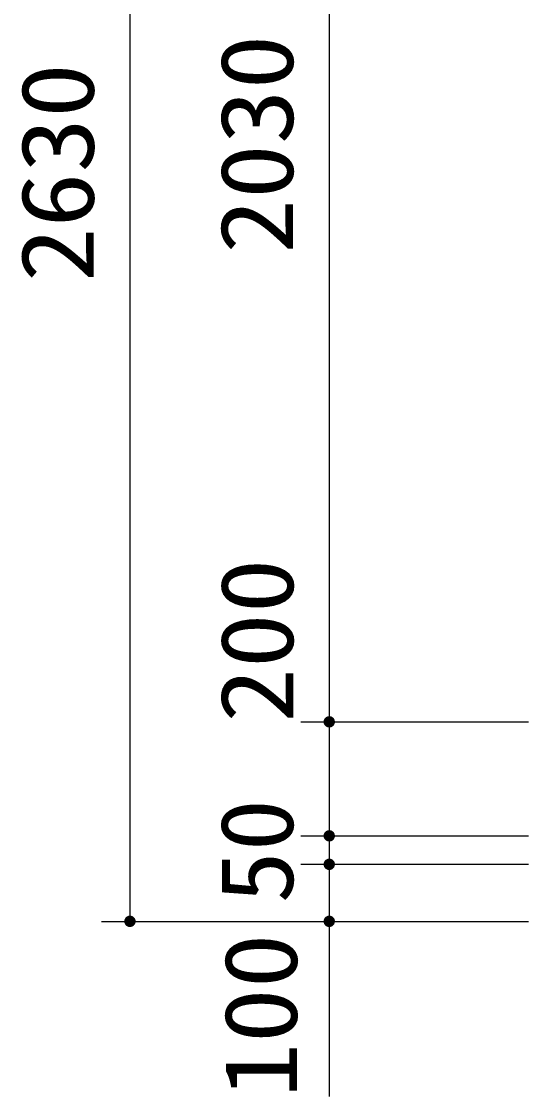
# Model space of a CAD drawing. Units: millimetres, scale not verified. Extents: x -14850 to 14850, y -10500 to 10500.
# Drawn here: x -11965 to -11074, y -6788 to -4902 of the extents above; entities that cross this region are included whole.
import ezdxf
from ezdxf.enums import TextEntityAlignment as Align

# ---------------------------------------------------------------- set-up
doc = ezdxf.new("R2010")
doc.units = ezdxf.units.MM
doc.header["$LTSCALE"] = 50
doc.layers.add('0-5_製作', color=5, linetype='Continuous', lineweight=25)
doc.styles.add('ＭＳ ゴシック', font='')
doc.styles.get('ＭＳ ゴシック').set_extended_font_data('MS Gothic')

msp = doc.modelspace()

# ---------------------------------------------------------------- linework, layer by layer
at = {"layer": '0-5_製作', "color": 2}
for p, q in [((-11774.04, -3850.42), (-11774.04, -6480.42)), ((-11424.04, -4100.42), (-11424.04, -6130.42)), ((-11474.04, -6130.42), (-11074.04, -6130.42)), ((-11424.04, -6130.42), (-11424.04, -6330.42)), ((-11474.04, -6330.42), (-11074.04, -6330.42)), ((-11424.04, -6330.42), (-11424.04, -6380.42)), ((-11474.04, -6380.42), (-11074.04, -6380.42)), ((-11424.04, -6380.42), (-11424.04, -6480.42)), ((-11824.04, -6480.42), (-11424.04, -6480.42)), ((-11474.04, -6480.42), (-11074.04, -6480.42)), ((-11424.04, -6480.42), (-11424.04, -6787.72))]:
    msp.add_line(p, q, dxfattribs=at)
at = {"layer": '0-5_製作'}
for points in [[(-11433.86, -6128.55), (-11424.04, -6130.42), (-11434.02, -6129.8)], [(-11433.55, -6127.33), (-11424.04, -6130.42), (-11433.86, -6128.55)], [(-11433.09, -6126.17), (-11424.04, -6130.42), (-11433.55, -6127.33)], [(-11432.49, -6125.06), (-11424.04, -6130.42), (-11433.09, -6126.17)], [(-11431.75, -6124.05), (-11424.04, -6130.42), (-11432.49, -6125.06)], [(-11430.89, -6123.13), (-11424.04, -6130.42), (-11431.75, -6124.05)], [(-11429.92, -6122.33), (-11424.04, -6130.42), (-11430.89, -6123.13)], [(-11428.86, -6121.66), (-11424.04, -6130.42), (-11429.92, -6122.33)], [(-11427.72, -6121.13), (-11424.04, -6130.42), (-11428.86, -6121.66)], [(-11427.72, -6121.13), (-11424.04, -6120.42), (-11424.04, -6130.42)], [(-11426.53, -6120.74), (-11424.04, -6120.42), (-11427.72, -6121.13)], [(-11425.3, -6120.5), (-11424.04, -6120.42), (-11426.53, -6120.74)], [(-11424.04, -6120.42), (-11414.04, -6130.42), (-11424.04, -6130.42)], [(-11423.41, -6120.44), (-11414.04, -6130.42), (-11424.04, -6120.42)], [(-11422.17, -6120.6), (-11414.04, -6130.42), (-11423.41, -6120.44)], [(-11420.95, -6120.91), (-11414.04, -6130.42), (-11422.17, -6120.6)], [(-11419.78, -6121.37), (-11414.04, -6130.42), (-11420.95, -6120.91)], [(-11418.68, -6121.98), (-11414.04, -6130.42), (-11419.78, -6121.37)], [(-11417.67, -6122.72), (-11414.04, -6130.42), (-11418.68, -6121.98)], [(-11417.67, -6122.72), (-11414.12, -6129.17), (-11414.04, -6130.42)], [(-11416.75, -6123.58), (-11414.12, -6129.17), (-11417.67, -6122.72)], [(-11416.75, -6123.58), (-11414.36, -6127.94), (-11414.12, -6129.17)], [(-11415.95, -6124.55), (-11414.36, -6127.94), (-11416.75, -6123.58)], [(-11415.95, -6124.55), (-11414.74, -6126.74), (-11414.36, -6127.94)], [(-11415.28, -6125.61), (-11414.74, -6126.74), (-11415.95, -6124.55)], [(-11434.02, -6129.8), (-11424.04, -6130.42), (-11434.04, -6130.42)], [(-11434.04, -6130.42), (-11430.42, -6138.13), (-11433.96, -6131.68)], [(-11434.04, -6130.42), (-11429.4, -6138.87), (-11430.42, -6138.13)], [(-11424.04, -6130.42), (-11429.4, -6138.87), (-11434.04, -6130.42)], [(-11433.96, -6131.68), (-11431.33, -6137.27), (-11433.73, -6132.91)], [(-11433.96, -6131.68), (-11430.42, -6138.13), (-11431.33, -6137.27)], [(-11433.73, -6132.91), (-11432.13, -6136.3), (-11433.34, -6134.1)], [(-11433.73, -6132.91), (-11431.33, -6137.27), (-11432.13, -6136.3)], [(-11433.34, -6134.1), (-11432.13, -6136.3), (-11432.8, -6135.24)], [(-11424.04, -6130.42), (-11428.3, -6139.47), (-11429.4, -6138.87)], [(-11424.04, -6130.42), (-11427.13, -6139.93), (-11428.3, -6139.47)], [(-11424.04, -6130.42), (-11425.92, -6140.25), (-11427.13, -6139.93)], [(-11424.04, -6130.42), (-11424.67, -6140.4), (-11425.92, -6140.25)], [(-11424.04, -6130.42), (-11424.04, -6140.42), (-11424.67, -6140.4)], [(-11424.04, -6130.42), (-11422.79, -6140.34), (-11424.04, -6140.42)], [(-11424.04, -6130.42), (-11421.55, -6140.11), (-11422.79, -6140.34)], [(-11424.04, -6130.42), (-11420.36, -6139.72), (-11421.55, -6140.11)], [(-11424.04, -6130.42), (-11419.22, -6139.19), (-11420.36, -6139.72)], [(-11414.04, -6130.42), (-11419.22, -6139.19), (-11424.04, -6130.42)], [(-11414.04, -6130.42), (-11418.16, -6138.51), (-11419.22, -6139.19)], [(-11414.04, -6130.42), (-11417.2, -6137.71), (-11418.16, -6138.51)], [(-11414.04, -6130.42), (-11416.34, -6136.8), (-11417.2, -6137.71)], [(-11414.04, -6130.42), (-11415.6, -6135.78), (-11416.34, -6136.8)], [(-11414.04, -6130.42), (-11414.99, -6134.68), (-11415.6, -6135.78)], [(-11414.04, -6130.42), (-11414.53, -6133.51), (-11414.99, -6134.68)], [(-11414.04, -6130.42), (-11414.22, -6132.3), (-11414.53, -6133.51)], [(-11414.04, -6130.42), (-11414.06, -6131.05), (-11414.22, -6132.3)], [(-11434.02, -6329.79), (-11424.04, -6330.42), (-11434.04, -6330.42)], [(-11434.04, -6330.42), (-11429.4, -6338.87), (-11433.96, -6331.68)], [(-11434.04, -6330.42), (-11428.3, -6339.47), (-11429.4, -6338.87)], [(-11424.04, -6330.42), (-11428.3, -6339.47), (-11434.04, -6330.42)], [(-11433.86, -6328.55), (-11424.04, -6330.42), (-11434.02, -6329.79)], [(-11433.96, -6331.68), (-11430.42, -6338.13), (-11433.73, -6332.91)], [(-11433.96, -6331.68), (-11429.4, -6338.87), (-11430.42, -6338.13)], [(-11433.55, -6327.33), (-11424.04, -6330.42), (-11433.86, -6328.55)], [(-11433.73, -6332.91), (-11431.33, -6337.27), (-11433.34, -6334.1)], [(-11433.73, -6332.91), (-11430.42, -6338.13), (-11431.33, -6337.27)], [(-11433.09, -6326.16), (-11424.04, -6330.42), (-11433.55, -6327.33)], [(-11433.34, -6334.1), (-11432.13, -6336.3), (-11432.8, -6335.24)], [(-11433.34, -6334.1), (-11431.33, -6337.27), (-11432.13, -6336.3)], [(-11432.49, -6325.06), (-11424.04, -6330.42), (-11433.09, -6326.16)], [(-11431.75, -6324.05), (-11424.04, -6330.42), (-11432.49, -6325.06)], [(-11430.89, -6323.13), (-11424.04, -6330.42), (-11431.75, -6324.05)], [(-11429.92, -6322.33), (-11424.04, -6330.42), (-11430.89, -6323.13)], [(-11428.86, -6321.66), (-11424.04, -6330.42), (-11429.92, -6322.33)], [(-11428.86, -6321.66), (-11424.04, -6320.42), (-11424.04, -6330.42)], [(-11427.72, -6321.12), (-11424.04, -6320.42), (-11428.86, -6321.66)], [(-11424.04, -6330.42), (-11427.13, -6339.93), (-11428.3, -6339.47)], [(-11426.53, -6320.74), (-11424.04, -6320.42), (-11427.72, -6321.12)], [(-11424.04, -6330.42), (-11425.92, -6340.25), (-11427.13, -6339.93)], [(-11425.3, -6320.5), (-11424.04, -6320.42), (-11426.53, -6320.74)], [(-11424.04, -6330.42), (-11424.67, -6340.4), (-11425.92, -6340.25)], [(-11424.04, -6330.42), (-11424.04, -6340.42), (-11424.67, -6340.4)], [(-11424.04, -6320.42), (-11414.04, -6330.42), (-11424.04, -6330.42)], [(-11423.41, -6320.44), (-11414.04, -6330.42), (-11424.04, -6320.42)], [(-11424.04, -6330.42), (-11422.79, -6340.34), (-11424.04, -6340.42)], [(-11424.04, -6330.42), (-11421.55, -6340.11), (-11422.79, -6340.34)], [(-11424.04, -6330.42), (-11420.36, -6339.72), (-11421.55, -6340.11)], [(-11424.04, -6330.42), (-11419.22, -6339.19), (-11420.36, -6339.72)], [(-11424.04, -6330.42), (-11418.16, -6338.51), (-11419.22, -6339.19)], [(-11414.04, -6330.42), (-11418.16, -6338.51), (-11424.04, -6330.42)], [(-11422.17, -6320.6), (-11414.04, -6330.42), (-11423.41, -6320.44)], [(-11420.95, -6320.91), (-11414.04, -6330.42), (-11422.17, -6320.6)], [(-11419.78, -6321.37), (-11414.04, -6330.42), (-11420.95, -6320.91)], [(-11418.68, -6321.98), (-11414.04, -6330.42), (-11419.78, -6321.37)], [(-11418.68, -6321.98), (-11414.12, -6329.17), (-11414.04, -6330.42)], [(-11417.67, -6322.72), (-11414.12, -6329.17), (-11418.68, -6321.98)], [(-11414.04, -6330.42), (-11417.2, -6337.71), (-11418.16, -6338.51)], [(-11417.67, -6322.72), (-11414.36, -6327.94), (-11414.12, -6329.17)], [(-11416.75, -6323.58), (-11414.36, -6327.94), (-11417.67, -6322.72)], [(-11414.04, -6330.42), (-11416.34, -6336.8), (-11417.2, -6337.71)], [(-11416.75, -6323.58), (-11414.74, -6326.74), (-11414.36, -6327.94)], [(-11415.95, -6324.54), (-11414.74, -6326.74), (-11416.75, -6323.58)], [(-11414.04, -6330.42), (-11415.6, -6335.78), (-11416.34, -6336.8)], [(-11415.95, -6324.54), (-11415.28, -6325.61), (-11414.74, -6326.74)], [(-11414.04, -6330.42), (-11414.99, -6334.68), (-11415.6, -6335.78)], [(-11414.04, -6330.42), (-11414.53, -6333.51), (-11414.99, -6334.68)], [(-11414.04, -6330.42), (-11414.22, -6332.3), (-11414.53, -6333.51)], [(-11414.04, -6330.42), (-11414.06, -6331.05), (-11414.22, -6332.3)], [(-11431.75, -6374.05), (-11424.04, -6380.42), (-11432.49, -6375.06)], [(-11430.89, -6373.13), (-11424.04, -6380.42), (-11431.75, -6374.05)], [(-11429.92, -6372.33), (-11424.04, -6380.42), (-11430.89, -6373.13)], [(-11428.86, -6371.66), (-11424.04, -6380.42), (-11429.92, -6372.33)], [(-11428.86, -6371.66), (-11424.04, -6370.42), (-11424.04, -6380.42)], [(-11427.72, -6371.13), (-11424.04, -6370.42), (-11428.86, -6371.66)], [(-11426.53, -6370.74), (-11424.04, -6370.42), (-11427.72, -6371.13)], [(-11425.3, -6370.5), (-11424.04, -6370.42), (-11426.53, -6370.74)], [(-11424.04, -6370.42), (-11414.04, -6380.42), (-11424.04, -6380.42)], [(-11423.41, -6370.44), (-11414.04, -6380.42), (-11424.04, -6370.42)], [(-11422.17, -6370.6), (-11414.04, -6380.42), (-11423.41, -6370.44)], [(-11420.95, -6370.91), (-11414.04, -6380.42), (-11422.17, -6370.6)], [(-11419.78, -6371.37), (-11414.04, -6380.42), (-11420.95, -6370.91)], [(-11418.68, -6371.98), (-11414.04, -6380.42), (-11419.78, -6371.37)], [(-11418.68, -6371.98), (-11414.12, -6379.17), (-11414.04, -6380.42)], [(-11417.67, -6372.72), (-11414.12, -6379.17), (-11418.68, -6371.98)], [(-11417.67, -6372.72), (-11414.36, -6377.94), (-11414.12, -6379.17)], [(-11416.75, -6373.58), (-11414.36, -6377.94), (-11417.67, -6372.72)], [(-11416.75, -6373.58), (-11414.74, -6376.74), (-11414.36, -6377.94)], [(-11415.95, -6374.54), (-11414.74, -6376.74), (-11416.75, -6373.58)], [(-11434.02, -6379.79), (-11424.04, -6380.42), (-11434.04, -6380.42)], [(-11434.04, -6380.42), (-11429.4, -6388.87), (-11433.96, -6381.68)], [(-11434.04, -6380.42), (-11428.3, -6389.47), (-11429.4, -6388.87)], [(-11424.04, -6380.42), (-11428.3, -6389.47), (-11434.04, -6380.42)], [(-11433.86, -6378.55), (-11424.04, -6380.42), (-11434.02, -6379.79)], [(-11433.96, -6381.68), (-11430.42, -6388.13), (-11433.73, -6382.91)], [(-11433.96, -6381.68), (-11429.4, -6388.87), (-11430.42, -6388.13)], [(-11433.55, -6377.33), (-11424.04, -6380.42), (-11433.86, -6378.55)], [(-11433.73, -6382.91), (-11431.33, -6387.27), (-11433.34, -6384.1)], [(-11433.73, -6382.91), (-11430.42, -6388.13), (-11431.33, -6387.27)], [(-11433.09, -6376.17), (-11424.04, -6380.42), (-11433.55, -6377.33)], [(-11433.34, -6384.1), (-11432.13, -6386.3), (-11432.8, -6385.24)], [(-11433.34, -6384.1), (-11431.33, -6387.27), (-11432.13, -6386.3)], [(-11432.49, -6375.06), (-11424.04, -6380.42), (-11433.09, -6376.17)], [(-11424.04, -6380.42), (-11427.13, -6389.93), (-11428.3, -6389.47)], [(-11424.04, -6380.42), (-11425.92, -6390.25), (-11427.13, -6389.93)], [(-11424.04, -6380.42), (-11424.67, -6390.4), (-11425.92, -6390.25)], [(-11424.04, -6380.42), (-11424.04, -6390.42), (-11424.67, -6390.4)], [(-11424.04, -6380.42), (-11422.79, -6390.34), (-11424.04, -6390.42)], [(-11424.04, -6380.42), (-11421.55, -6390.11), (-11422.79, -6390.34)], [(-11424.04, -6380.42), (-11420.36, -6389.72), (-11421.55, -6390.11)], [(-11424.04, -6380.42), (-11419.22, -6389.19), (-11420.36, -6389.72)], [(-11424.04, -6380.42), (-11418.16, -6388.51), (-11419.22, -6389.19)], [(-11414.04, -6380.42), (-11418.16, -6388.51), (-11424.04, -6380.42)], [(-11414.04, -6380.42), (-11417.2, -6387.71), (-11418.16, -6388.51)], [(-11414.04, -6380.42), (-11416.34, -6386.8), (-11417.2, -6387.71)], [(-11414.04, -6380.42), (-11415.6, -6385.78), (-11416.34, -6386.8)], [(-11415.95, -6374.54), (-11415.28, -6375.61), (-11414.74, -6376.74)], [(-11414.04, -6380.42), (-11414.99, -6384.68), (-11415.6, -6385.78)], [(-11414.04, -6380.42), (-11414.53, -6383.51), (-11414.99, -6384.68)], [(-11414.04, -6380.42), (-11414.22, -6382.3), (-11414.53, -6383.51)], [(-11414.04, -6380.42), (-11414.06, -6381.05), (-11414.22, -6382.3)], [(-11784.02, -6479.8), (-11774.04, -6480.42), (-11784.04, -6480.42)], [(-11784.04, -6480.42), (-11779.4, -6488.87), (-11783.96, -6481.68)], [(-11784.04, -6480.42), (-11778.3, -6489.47), (-11779.4, -6488.87)], [(-11774.04, -6480.42), (-11778.3, -6489.47), (-11784.04, -6480.42)], [(-11783.86, -6478.55), (-11774.04, -6480.42), (-11784.02, -6479.8)], [(-11783.96, -6481.68), (-11780.42, -6488.13), (-11783.73, -6482.91)], [(-11783.96, -6481.68), (-11779.4, -6488.87), (-11780.42, -6488.13)], [(-11783.55, -6477.33), (-11774.04, -6480.42), (-11783.86, -6478.55)], [(-11783.73, -6482.91), (-11781.33, -6487.27), (-11783.34, -6484.1)], [(-11783.73, -6482.91), (-11780.42, -6488.13), (-11781.33, -6487.27)], [(-11783.09, -6476.17), (-11774.04, -6480.42), (-11783.55, -6477.33)], [(-11783.34, -6484.1), (-11782.13, -6486.3), (-11782.8, -6485.24)], [(-11783.34, -6484.1), (-11781.33, -6487.27), (-11782.13, -6486.3)], [(-11782.49, -6475.06), (-11774.04, -6480.42), (-11783.09, -6476.17)], [(-11781.75, -6474.05), (-11774.04, -6480.42), (-11782.49, -6475.06)], [(-11780.89, -6473.13), (-11774.04, -6480.42), (-11781.75, -6474.05)], [(-11779.92, -6472.33), (-11774.04, -6480.42), (-11780.89, -6473.13)], [(-11778.86, -6471.66), (-11774.04, -6480.42), (-11779.92, -6472.33)], [(-11778.86, -6471.66), (-11774.04, -6470.42), (-11774.04, -6480.42)], [(-11777.72, -6471.13), (-11774.04, -6470.42), (-11778.86, -6471.66)], [(-11774.04, -6480.42), (-11777.13, -6489.93), (-11778.3, -6489.47)], [(-11776.53, -6470.74), (-11774.04, -6470.42), (-11777.72, -6471.13)], [(-11774.04, -6480.42), (-11775.92, -6490.25), (-11777.13, -6489.93)], [(-11775.3, -6470.5), (-11774.04, -6470.42), (-11776.53, -6470.74)], [(-11774.04, -6480.42), (-11774.67, -6490.4), (-11775.92, -6490.25)], [(-11774.04, -6480.42), (-11774.04, -6490.42), (-11774.67, -6490.4)], [(-11774.04, -6470.42), (-11764.04, -6480.42), (-11774.04, -6480.42)], [(-11773.41, -6470.44), (-11764.04, -6480.42), (-11774.04, -6470.42)], [(-11774.04, -6480.42), (-11772.79, -6490.34), (-11774.04, -6490.42)], [(-11774.04, -6480.42), (-11771.55, -6490.11), (-11772.79, -6490.34)], [(-11774.04, -6480.42), (-11770.36, -6489.72), (-11771.55, -6490.11)], [(-11774.04, -6480.42), (-11769.22, -6489.19), (-11770.36, -6489.72)], [(-11774.04, -6480.42), (-11768.16, -6488.51), (-11769.22, -6489.19)], [(-11764.04, -6480.42), (-11768.16, -6488.51), (-11774.04, -6480.42)], [(-11772.17, -6470.6), (-11764.04, -6480.42), (-11773.41, -6470.44)], [(-11770.95, -6470.91), (-11764.04, -6480.42), (-11772.17, -6470.6)], [(-11769.78, -6471.37), (-11764.04, -6480.42), (-11770.95, -6470.91)], [(-11768.68, -6471.98), (-11764.04, -6480.42), (-11769.78, -6471.37)], [(-11768.68, -6471.98), (-11764.12, -6479.17), (-11764.04, -6480.42)], [(-11767.67, -6472.72), (-11764.12, -6479.17), (-11768.68, -6471.98)], [(-11764.04, -6480.42), (-11767.2, -6487.71), (-11768.16, -6488.51)], [(-11767.67, -6472.72), (-11764.36, -6477.94), (-11764.12, -6479.17)], [(-11766.75, -6473.58), (-11764.36, -6477.94), (-11767.67, -6472.72)], [(-11764.04, -6480.42), (-11766.34, -6486.8), (-11767.2, -6487.71)], [(-11766.75, -6473.58), (-11764.74, -6476.74), (-11764.36, -6477.94)], [(-11765.95, -6474.55), (-11764.74, -6476.74), (-11766.75, -6473.58)], [(-11764.04, -6480.42), (-11765.6, -6485.78), (-11766.34, -6486.8)], [(-11765.95, -6474.55), (-11765.28, -6475.61), (-11764.74, -6476.74)], [(-11764.04, -6480.42), (-11764.99, -6484.68), (-11765.6, -6485.78)], [(-11764.04, -6480.42), (-11764.53, -6483.51), (-11764.99, -6484.68)], [(-11764.04, -6480.42), (-11764.22, -6482.3), (-11764.53, -6483.51)], [(-11764.04, -6480.42), (-11764.06, -6481.05), (-11764.22, -6482.3)], [(-11434.02, -6479.8), (-11424.04, -6480.42), (-11434.04, -6480.42)], [(-11434.04, -6480.42), (-11429.4, -6488.87), (-11433.96, -6481.68)], [(-11434.04, -6480.42), (-11428.3, -6489.47), (-11429.4, -6488.87)], [(-11424.04, -6480.42), (-11428.3, -6489.47), (-11434.04, -6480.42)], [(-11433.86, -6478.55), (-11424.04, -6480.42), (-11434.02, -6479.8)], [(-11433.96, -6481.68), (-11430.42, -6488.13), (-11433.73, -6482.91)], [(-11433.96, -6481.68), (-11429.4, -6488.87), (-11430.42, -6488.13)], [(-11433.55, -6477.33), (-11424.04, -6480.42), (-11433.86, -6478.55)], [(-11433.73, -6482.91), (-11431.33, -6487.27), (-11433.34, -6484.1)], [(-11433.73, -6482.91), (-11430.42, -6488.13), (-11431.33, -6487.27)], [(-11433.09, -6476.17), (-11424.04, -6480.42), (-11433.55, -6477.33)], [(-11433.34, -6484.1), (-11432.13, -6486.3), (-11432.8, -6485.24)], [(-11433.34, -6484.1), (-11431.33, -6487.27), (-11432.13, -6486.3)], [(-11432.49, -6475.06), (-11424.04, -6480.42), (-11433.09, -6476.17)], [(-11431.75, -6474.05), (-11424.04, -6480.42), (-11432.49, -6475.06)], [(-11430.89, -6473.13), (-11424.04, -6480.42), (-11431.75, -6474.05)], [(-11429.92, -6472.33), (-11424.04, -6480.42), (-11430.89, -6473.13)], [(-11428.86, -6471.66), (-11424.04, -6480.42), (-11429.92, -6472.33)], [(-11428.86, -6471.66), (-11424.04, -6470.42), (-11424.04, -6480.42)], [(-11427.72, -6471.13), (-11424.04, -6470.42), (-11428.86, -6471.66)], [(-11424.04, -6480.42), (-11427.13, -6489.93), (-11428.3, -6489.47)], [(-11426.53, -6470.74), (-11424.04, -6470.42), (-11427.72, -6471.13)], [(-11424.04, -6480.42), (-11425.92, -6490.25), (-11427.13, -6489.93)], [(-11425.3, -6470.5), (-11424.04, -6470.42), (-11426.53, -6470.74)], [(-11424.04, -6480.42), (-11424.67, -6490.4), (-11425.92, -6490.25)], [(-11424.04, -6480.42), (-11424.04, -6490.42), (-11424.67, -6490.4)], [(-11424.04, -6470.42), (-11414.04, -6480.42), (-11424.04, -6480.42)], [(-11423.41, -6470.44), (-11414.04, -6480.42), (-11424.04, -6470.42)], [(-11424.04, -6480.42), (-11422.79, -6490.34), (-11424.04, -6490.42)], [(-11424.04, -6480.42), (-11421.55, -6490.11), (-11422.79, -6490.34)], [(-11424.04, -6480.42), (-11420.36, -6489.72), (-11421.55, -6490.11)], [(-11424.04, -6480.42), (-11419.22, -6489.19), (-11420.36, -6489.72)], [(-11424.04, -6480.42), (-11418.16, -6488.51), (-11419.22, -6489.19)], [(-11414.04, -6480.42), (-11418.16, -6488.51), (-11424.04, -6480.42)], [(-11422.17, -6470.6), (-11414.04, -6480.42), (-11423.41, -6470.44)], [(-11420.95, -6470.91), (-11414.04, -6480.42), (-11422.17, -6470.6)], [(-11419.78, -6471.37), (-11414.04, -6480.42), (-11420.95, -6470.91)], [(-11418.68, -6471.98), (-11414.04, -6480.42), (-11419.78, -6471.37)], [(-11418.68, -6471.98), (-11414.12, -6479.17), (-11414.04, -6480.42)], [(-11417.67, -6472.72), (-11414.12, -6479.17), (-11418.68, -6471.98)], [(-11414.04, -6480.42), (-11417.2, -6487.71), (-11418.16, -6488.51)], [(-11417.67, -6472.72), (-11414.36, -6477.94), (-11414.12, -6479.17)], [(-11416.75, -6473.58), (-11414.36, -6477.94), (-11417.67, -6472.72)], [(-11414.04, -6480.42), (-11416.34, -6486.8), (-11417.2, -6487.71)], [(-11416.75, -6473.58), (-11414.74, -6476.74), (-11414.36, -6477.94)], [(-11415.95, -6474.55), (-11414.74, -6476.74), (-11416.75, -6473.58)], [(-11414.04, -6480.42), (-11415.6, -6485.78), (-11416.34, -6486.8)], [(-11415.95, -6474.55), (-11415.28, -6475.61), (-11414.74, -6476.74)], [(-11414.04, -6480.42), (-11414.99, -6484.68), (-11415.6, -6485.78)], [(-11414.04, -6480.42), (-11414.53, -6483.51), (-11414.99, -6484.68)], [(-11414.04, -6480.42), (-11414.22, -6482.3), (-11414.53, -6483.51)], [(-11414.04, -6480.42), (-11414.06, -6481.05), (-11414.22, -6482.3)]]:
    msp.add_solid(points, dxfattribs=at)

# ---------------------------------------------------------------- texts
at = {"layer": '0-5_製作', "color": 4, "style": 'ＭＳ ゴシック'}
for s, width, p in [('2030', 1.1, (-11449.04, -5309.17)), ('2630', 1.1, (-11799.04, -5359.17)), ('200', 1.1, (-11448.75, -6132.19)), ('50', 1.05, (-11449.04, -6449.17)), ('100', 1.1, (-11442.17, -6790.03))]:
    msp.add_text(s, height=128.4, rotation=90, dxfattribs=dict(at, width=width)).set_placement(p, align=Align.BOTTOM_LEFT)

doc.saveas('drawing.dxf')
